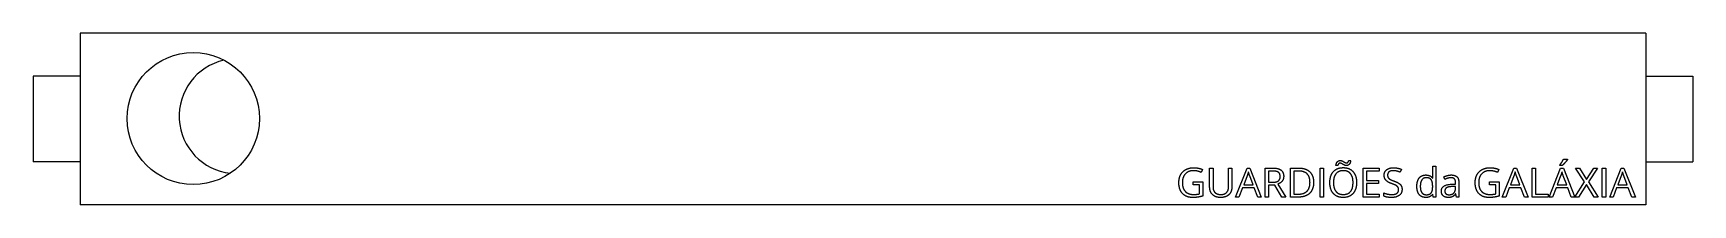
# Model space of a CAD drawing. Extents: x -106 to 106, y -11 to 11.
import ezdxf

# ---------------------------------------------------------------- set-up
doc = ezdxf.new("R2010")
doc.units = 0
doc.header["$MEASUREMENT"] = 0
doc.layers.add('MODELSKETCH_VISIBLE', color=7, linetype='CONTINUOUS')

msp = doc.modelspace()

# ---------------------------------------------------------------- linework, layer by layer
at = {"layer": 'MODELSKETCH_VISIBLE'}
for p, q in [((100, 11), (-100, 11)), ((-100, 11), (-100, -11)), ((100, 11), (100, -11)), ((-100, 5.5), (-106, 5.5)), ((-106, 5.5), (-106, -5.5)), ((-100, 5.5), (-100, -5.5)), ((100, 5.5), (100, -5.5)), ((100, 5.5), (106, 5.5)), ((106, 5.5), (106, -5.5)), ((-100, -5.5), (-106, -5.5)), ((44.28, -8.68), (44.28, -6.29)), ((44.28, -6.29), (44.71, -6.29)), ((44.71, -6.29), (44.71, -8.71)), ((46.69, -8.71), (46.69, -6.29)), ((46.69, -6.29), (47.12, -6.29)), ((47.12, -6.29), (47.12, -8.69)), ((47.59, -10), (49.06, -6.28)), ((49.06, -6.28), (49.42, -6.28)), ((49.42, -6.28), (50.88, -10)), ((51.39, -10), (51.39, -6.29)), ((51.39, -6.29), (52.41, -6.29)), ((54.6, -10), (54.6, -6.29)), ((54.6, -6.29), (55.73, -6.29)), ((58.39, -10), (58.39, -6.29)), ((58.39, -6.29), (58.82, -6.29)), ((58.82, -6.29), (58.82, -10)), ((60.66, -5.97), (60.41, -5.97)), ((62.05, -5.31), (62.3, -5.31)), ((63.88, -6.29), (65.95, -6.29)), ((63.88, -10), (63.88, -6.29)), ((65.95, -6.29), (65.95, -6.67)), ((72.77, -6.05), (73.19, -6.05)), ((72.77, -7.18), (72.77, -6.05)), ((73.19, -6.05), (73.19, -10)), ((81.66, -10), (83.13, -6.28)), ((83.13, -6.28), (83.49, -6.28)), ((83.49, -6.28), (84.95, -10)), ((85.46, -6.29), (85.89, -6.29)), ((85.46, -10), (85.46, -6.29)), ((85.89, -6.29), (85.89, -9.61)), ((87.64, -10), (89.11, -6.28)), ((89, -5.97), (89, -5.91)), ((89.29, -5.97), (89, -5.97)), ((89.11, -6.28), (89.47, -6.28)), ((89.47, -6.28), (90.93, -10)), ((89.49, -5.14), (90, -5.14)), ((90, -5.14), (90, -5.19)), ((91.03, -6.29), (91.51, -6.29)), ((92.18, -8.06), (91.03, -6.29)), ((91.51, -6.29), (92.43, -7.76)), ((92.43, -7.76), (93.36, -6.29)), ((93.82, -6.29), (92.67, -8.05)), ((93.36, -6.29), (93.82, -6.29)), ((94.44, -6.29), (94.87, -6.29)), ((94.44, -10), (94.44, -6.29)), ((94.87, -6.29), (94.87, -10)), ((95.38, -10), (96.84, -6.28)), ((96.84, -6.28), (97.2, -6.28)), ((97.2, -6.28), (98.66, -10)), ((100, -5.5), (106, -5.5)), ((42.17, -8.44), (42.17, -8.06)), ((42.17, -8.06), (43.43, -8.06)), ((43, -8.44), (42.17, -8.44)), ((43, -9.58), (43, -8.44)), ((43.37, -6.46), (43.21, -6.84)), ((43.43, -8.06), (43.43, -9.86)), ((49.07, -7.28), (48.64, -8.43)), ((48.64, -8.43), (49.84, -8.43)), ((49.84, -8.43), (49.4, -7.28)), ((51.82, -6.67), (51.82, -8.09)), ((52.38, -6.67), (51.82, -6.67)), ((51.82, -8.09), (52.41, -8.09)), ((52.59, -8.46), (51.82, -8.46)), ((51.82, -8.46), (51.82, -10)), ((53.49, -10), (52.59, -8.46)), ((52.99, -8.33), (54, -10)), ((55.66, -6.67), (55.03, -6.67)), ((55.03, -6.67), (55.03, -9.63)), ((64.31, -6.67), (64.31, -7.87)), ((65.95, -6.67), (64.31, -6.67)), ((64.31, -7.87), (65.85, -7.87)), ((64.31, -8.25), (64.31, -9.61)), ((65.85, -8.25), (64.31, -8.25)), ((65.85, -7.87), (65.85, -8.25)), ((68.77, -6.44), (68.63, -6.82)), ((72.78, -7.38), (72.77, -7.18)), ((72.77, -7.58), (72.8, -7.58)), ((72.8, -7.58), (72.78, -7.38)), ((74.32, -7.73), (74.19, -7.41)), ((75.23, -8.35), (75.7, -8.33)), ((75.7, -8.33), (75.7, -8.16)), ((76.11, -8.1), (76.11, -10)), ((80.02, -8.44), (80.02, -8.06)), ((80.02, -8.06), (81.28, -8.06)), ((80.85, -8.44), (80.02, -8.44)), ((80.85, -9.58), (80.85, -8.44)), ((81.22, -6.46), (81.06, -6.84)), ((81.28, -8.06), (81.28, -9.86)), ((83.14, -7.28), (82.71, -8.43)), ((82.71, -8.43), (83.91, -8.43)), ((83.91, -8.43), (83.47, -7.28)), ((89.12, -7.28), (88.69, -8.43)), ((88.69, -8.43), (89.89, -8.43)), ((89.89, -8.43), (89.46, -7.28)), ((90.95, -10), (92.18, -8.06)), ((92.42, -8.37), (91.41, -10)), ((93.42, -10), (92.42, -8.37)), ((92.67, -8.05), (93.91, -10)), ((96.86, -7.28), (96.42, -8.43)), ((96.42, -8.43), (97.62, -8.43)), ((97.62, -8.43), (97.19, -7.28)), ((48.03, -10), (47.59, -10)), ((48.48, -8.82), (48.03, -10)), ((49.97, -8.82), (48.48, -8.82)), ((50.43, -10), (49.97, -8.82)), ((50.88, -10), (50.43, -10)), ((51.82, -10), (51.39, -10)), ((54, -10), (53.49, -10)), ((55.63, -10), (54.6, -10)), ((55.03, -9.63), (55.55, -9.63)), ((58.82, -10), (58.39, -10)), ((65.95, -10), (63.88, -10)), ((64.31, -9.61), (65.95, -9.61)), ((65.95, -9.61), (65.95, -10)), ((66.53, -9.88), (66.53, -9.47)), ((72.77, -8.71), (72.77, -8.62)), ((72.8, -9.63), (72.77, -9.63)), ((72.85, -10), (72.8, -9.63)), ((73.19, -10), (72.85, -10)), ((75.69, -8.63), (75.27, -8.65)), ((75.69, -8.88), (75.69, -8.63)), ((75.71, -9.6), (75.69, -9.6)), ((75.8, -10), (75.71, -9.6)), ((76.11, -10), (75.8, -10)), ((82.1, -10), (81.66, -10)), ((82.55, -8.82), (82.1, -10)), ((84.04, -8.82), (82.55, -8.82)), ((84.5, -10), (84.04, -8.82)), ((84.95, -10), (84.5, -10)), ((87.52, -10), (85.46, -10)), ((85.89, -9.61), (87.52, -9.61)), ((87.52, -9.61), (87.52, -10)), ((88.08, -10), (87.64, -10)), ((88.54, -8.82), (88.08, -10)), ((90.02, -8.82), (88.54, -8.82)), ((90.48, -10), (90.02, -8.82)), ((90.93, -10), (90.48, -10)), ((91.41, -10), (90.95, -10)), ((93.91, -10), (93.42, -10)), ((94.87, -10), (94.44, -10)), ((95.81, -10), (95.38, -10)), ((96.27, -8.82), (95.81, -10)), ((97.76, -8.82), (96.27, -8.82)), ((98.22, -10), (97.76, -8.82)), ((98.66, -10), (98.22, -10)), ((100, -11), (-100, -11))]:
    msp.add_line(p, q, dxfattribs=at)
msp.add_circle((-85.55, 0.05), 8.45, dxfattribs=at)
msp.add_arc((-80.01, 0.36), 7.35, 102.7378, 263.7841, dxfattribs=at)
for points in [[(41.25, -6.47), (41.68, -6.24), (42.27, -6.24)], [(42.27, -6.24), (42.86, -6.24), (43.37, -6.46)], [(52.41, -6.29), (53.09, -6.29), (53.41, -6.55)], [(55.73, -6.29), (56.6, -6.29), (57.08, -6.77)], [(60.09, -6.73), (60.53, -6.23), (61.36, -6.23)], [(60.41, -5.97), (60.44, -5.66), (60.59, -5.49)], [(60.59, -5.49), (60.73, -5.32), (60.96, -5.32)], [(60.76, -5.74), (60.69, -5.81), (60.66, -5.97)], [(60.95, -5.66), (60.82, -5.66), (60.76, -5.74)], [(61.13, -5.71), (61.04, -5.66), (60.95, -5.66)], [(60.96, -5.32), (61.08, -5.32), (61.19, -5.36)], [(61.32, -5.81), (61.22, -5.76), (61.13, -5.71)], [(61.19, -5.36), (61.3, -5.41), (61.4, -5.47)], [(61.52, -5.92), (61.42, -5.87), (61.32, -5.81)], [(61.36, -6.23), (62.15, -6.23), (62.6, -6.74)], [(61.4, -5.47), (61.5, -5.52), (61.59, -5.57)], [(61.74, -5.96), (61.63, -5.96), (61.52, -5.92)], [(61.59, -5.57), (61.68, -5.62), (61.76, -5.62)], [(62.12, -5.79), (61.98, -5.96), (61.74, -5.96)], [(61.76, -5.62), (61.89, -5.62), (61.95, -5.54)], [(61.95, -5.54), (62.01, -5.47), (62.05, -5.31)], [(62.3, -5.31), (62.26, -5.62), (62.12, -5.79)], [(66.9, -6.49), (67.22, -6.24), (67.75, -6.24)], [(67.75, -6.24), (68.3, -6.24), (68.77, -6.44)], [(79.1, -6.47), (79.53, -6.24), (80.12, -6.24)], [(80.12, -6.24), (80.71, -6.24), (81.22, -6.46)], [(89, -5.91), (89.13, -5.75), (89.27, -5.53)], [(89.27, -5.53), (89.41, -5.3), (89.49, -5.14)], [(89.67, -5.6), (89.45, -5.84), (89.29, -5.97)], [(90, -5.19), (89.89, -5.36), (89.67, -5.6)], [(40.35, -8.15), (40.35, -7.57), (40.58, -7.13)], [(40.82, -9.55), (40.35, -9.05), (40.35, -8.15)], [(40.58, -7.13), (40.81, -6.7), (41.25, -6.47)], [(41.18, -7.03), (40.8, -7.43), (40.8, -8.15)], [(40.8, -8.15), (40.8, -8.9), (41.17, -9.28)], [(42.24, -6.62), (41.56, -6.62), (41.18, -7.03)], [(43.21, -6.84), (42.7, -6.62), (42.24, -6.62)], [(49.23, -6.75), (49.18, -6.99), (49.07, -7.28)], [(49.4, -7.28), (49.32, -7.07), (49.23, -6.75)], [(53.08, -6.83), (52.86, -6.67), (52.38, -6.67)], [(52.41, -8.09), (52.87, -8.09), (53.08, -7.91)], [(53.74, -7.34), (53.74, -8.07), (52.99, -8.33)], [(53.29, -7.36), (53.29, -6.99), (53.08, -6.83)], [(53.08, -7.91), (53.29, -7.73), (53.29, -7.36)], [(53.41, -6.55), (53.74, -6.81), (53.74, -7.34)], [(56.74, -7.03), (56.37, -6.67), (55.66, -6.67)], [(56.71, -9.25), (57.1, -8.87), (57.1, -8.13)], [(57.1, -8.13), (57.1, -7.4), (56.74, -7.03)], [(57.56, -8.11), (57.56, -9.03), (57.06, -9.51)], [(57.08, -6.77), (57.56, -7.25), (57.56, -8.11)], [(59.64, -8.14), (59.64, -7.23), (60.09, -6.73)], [(60.09, -9.55), (59.64, -9.05), (59.64, -8.14)], [(60.42, -7.01), (60.1, -7.4), (60.1, -8.14)], [(60.1, -8.14), (60.1, -8.89), (60.42, -9.28)], [(61.36, -6.62), (60.74, -6.62), (60.42, -7.01)], [(62.28, -7.01), (61.97, -6.62), (61.36, -6.62)], [(62.6, -8.14), (62.6, -7.39), (62.28, -7.01)], [(62.28, -9.28), (62.6, -8.9), (62.6, -8.14)], [(62.6, -6.74), (63.05, -7.25), (63.05, -8.14)], [(63.05, -8.14), (63.05, -9.03), (62.6, -9.54)], [(66.57, -7.17), (66.57, -6.75), (66.9, -6.49)], [(66.8, -7.84), (66.57, -7.58), (66.57, -7.17)], [(67.54, -8.28), (67.02, -8.09), (66.8, -7.84)], [(67.2, -6.77), (67.01, -6.92), (67.01, -7.18)], [(67.01, -7.18), (67.01, -7.37), (67.08, -7.5)], [(67.08, -7.5), (67.15, -7.62), (67.32, -7.72)], [(67.74, -6.62), (67.4, -6.62), (67.2, -6.77)], [(67.32, -7.72), (67.49, -7.82), (67.84, -7.95)], [(68.09, -8.51), (67.91, -8.41), (67.54, -8.28)], [(68.63, -6.82), (68.17, -6.62), (67.74, -6.62)], [(67.84, -7.95), (68.42, -8.16), (68.64, -8.39)], [(68.64, -8.39), (68.86, -8.63), (68.86, -9.01)], [(70.75, -8.62), (70.75, -7.93), (71.05, -7.55)], [(71.05, -7.55), (71.36, -7.17), (71.9, -7.17)], [(71.38, -7.81), (71.19, -8.1), (71.19, -8.62)], [(71.95, -7.52), (71.58, -7.52), (71.38, -7.81)], [(71.9, -7.17), (72.47, -7.17), (72.77, -7.58)], [(72.58, -7.77), (72.38, -7.52), (71.95, -7.52)], [(72.77, -8.62), (72.77, -8.03), (72.58, -7.77)], [(73.88, -9.23), (73.88, -8.39), (75.23, -8.35)], [(74.19, -7.41), (74.4, -7.3), (74.64, -7.24)], [(75.11, -7.52), (74.76, -7.52), (74.32, -7.73)], [(74.64, -7.24), (74.89, -7.17), (75.13, -7.17)], [(75.56, -7.68), (75.42, -7.52), (75.11, -7.52)], [(75.13, -7.17), (75.63, -7.17), (75.87, -7.4)], [(75.7, -8.16), (75.7, -7.83), (75.56, -7.68)], [(75.87, -7.4), (76.11, -7.62), (76.11, -8.1)], [(78.2, -8.15), (78.2, -7.57), (78.43, -7.13)], [(78.67, -9.55), (78.2, -9.05), (78.2, -8.15)], [(78.43, -7.13), (78.66, -6.7), (79.1, -6.47)], [(79.03, -7.03), (78.65, -7.43), (78.65, -8.15)], [(78.65, -8.15), (78.65, -8.9), (79.02, -9.28)], [(80.09, -6.62), (79.41, -6.62), (79.03, -7.03)], [(81.06, -6.84), (80.56, -6.62), (80.09, -6.62)], [(83.3, -6.75), (83.25, -6.99), (83.14, -7.28)], [(83.47, -7.28), (83.39, -7.07), (83.3, -6.75)], [(89.28, -6.75), (89.23, -6.99), (89.12, -7.28)], [(89.46, -7.28), (89.37, -7.07), (89.28, -6.75)], [(97.02, -6.75), (96.96, -6.99), (96.86, -7.28)], [(97.19, -7.28), (97.11, -7.07), (97.02, -6.75)], [(42.13, -10.05), (41.28, -10.05), (40.82, -9.55)], [(41.17, -9.28), (41.54, -9.67), (42.25, -9.67)], [(42.83, -10), (42.53, -10.05), (42.13, -10.05)], [(42.25, -9.67), (42.63, -9.67), (43, -9.58)], [(43.43, -9.86), (43.14, -9.95), (42.83, -10)], [(44.65, -9.69), (44.28, -9.32), (44.28, -8.68)], [(45.68, -10.05), (45.01, -10.05), (44.65, -9.69)], [(44.71, -8.71), (44.71, -9.18), (44.97, -9.42)], [(44.97, -9.42), (45.22, -9.67), (45.71, -9.67)], [(46.74, -9.69), (46.35, -10.05), (45.68, -10.05)], [(45.71, -9.67), (46.18, -9.67), (46.44, -9.42)], [(46.44, -9.42), (46.69, -9.17), (46.69, -8.71)], [(47.12, -8.69), (47.12, -9.33), (46.74, -9.69)], [(55.55, -9.63), (56.33, -9.63), (56.71, -9.25)], [(57.06, -9.51), (56.56, -10), (55.63, -10)], [(61.35, -10.05), (60.53, -10.05), (60.09, -9.55)], [(60.42, -9.28), (60.74, -9.67), (61.35, -9.67)], [(61.35, -9.67), (61.97, -9.67), (62.28, -9.28)], [(62.6, -9.54), (62.15, -10.05), (61.35, -10.05)], [(66.53, -9.47), (66.75, -9.56), (67.02, -9.62)], [(67.54, -10.05), (66.88, -10.05), (66.53, -9.88)], [(67.02, -9.62), (67.29, -9.67), (67.56, -9.67)], [(68.5, -9.78), (68.15, -10.05), (67.54, -10.05)], [(67.56, -9.67), (67.99, -9.67), (68.21, -9.51)], [(68.35, -8.74), (68.27, -8.62), (68.09, -8.51)], [(68.21, -9.51), (68.42, -9.35), (68.42, -9.05)], [(68.42, -9.05), (68.42, -8.86), (68.35, -8.74)], [(68.86, -9.01), (68.86, -9.5), (68.5, -9.78)], [(71.05, -9.68), (70.75, -9.31), (70.75, -8.62)], [(71.9, -10.05), (71.36, -10.05), (71.05, -9.68)], [(71.19, -8.62), (71.19, -9.16), (71.38, -9.43)], [(71.38, -9.43), (71.58, -9.7), (71.95, -9.7)], [(72.77, -9.63), (72.48, -10.05), (71.9, -10.05)], [(71.95, -9.7), (72.39, -9.7), (72.58, -9.46)], [(72.58, -9.46), (72.77, -9.23), (72.77, -8.71)], [(74.11, -9.84), (73.88, -9.62), (73.88, -9.23)], [(74.76, -10.05), (74.35, -10.05), (74.11, -9.84)], [(74.54, -8.81), (74.32, -8.94), (74.32, -9.24)], [(74.32, -9.24), (74.32, -9.47), (74.46, -9.58)], [(74.46, -9.58), (74.6, -9.7), (74.85, -9.7)], [(75.27, -8.65), (74.76, -8.67), (74.54, -8.81)], [(75.28, -9.96), (75.07, -10.05), (74.76, -10.05)], [(74.85, -9.7), (75.24, -9.7), (75.46, -9.49)], [(75.69, -9.6), (75.49, -9.87), (75.28, -9.96)], [(75.46, -9.49), (75.69, -9.27), (75.69, -8.88)], [(79.98, -10.05), (79.13, -10.05), (78.67, -9.55)], [(79.02, -9.28), (79.39, -9.67), (80.1, -9.67)], [(80.68, -10), (80.38, -10.05), (79.98, -10.05)], [(80.1, -9.67), (80.48, -9.67), (80.85, -9.58)], [(81.28, -9.86), (80.99, -9.95), (80.68, -10)]]:
    msp.add_open_spline(points, degree=2, dxfattribs=at)

doc.saveas('drawing.dxf')
